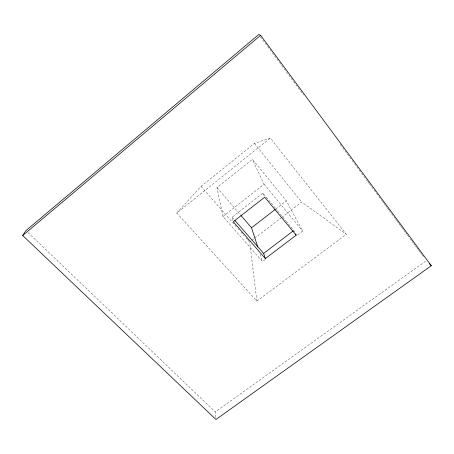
<?xml version="1.0" encoding="UTF-8"?>
<svg xmlns="http://www.w3.org/2000/svg" width="454" height="454" viewBox="0 0 454 454"><rect width="100%" height="100%" fill="white"/><g stroke="black" fill="none" stroke-linecap="round" stroke-linejoin="round"><path stroke-width="0.34" stroke-dasharray="2.27 1.7" d="M176.793 213.039L201.054 186.35L254.439 143.424L270.312 138.095L346.328 234.304L256.913 301.03L176.793 213.039L270.312 138.095M265.267 259.461L262.474 261.578L222.988 216.53L216.984 187.644L252.435 159.32L286.321 200.833L302.653 231.08L297.075 235.314M222.988 216.53L264.08 184.211L252.435 159.32M232.936 220.462L232.125 217.216L262.872 193.12L277.229 210.423M275.833 208.953L286.321 200.833M251.913 240.325L254.149 238.605M254.705 238.174L280.969 217.965M281.525 217.534L301.643 202.053L346.328 234.304M215.769 417.43L215.27 411.96L426.408 260.602M28.006 232.539L215.27 411.96M201.054 186.35L236.245 226.665M238.1 228.788L239.025 229.849M240.881 231.971L244.121 235.683M245.972 237.805L247.827 239.928M248.287 240.455L249.677 242.05L256.913 301.03M232.125 217.216L234.446 219.878M216.984 187.644L240.489 214.924M277.678 210.962L285.753 220.695M286.202 221.234L287.995 223.402M288.443 223.941L293.823 230.428L294.72 232.204M264.08 184.211L302.653 231.08M254.439 143.424L301.643 202.053M260.426 36.797L303.505 94.886M340.25 144.429L367.28 180.874M367.7 181.447L368.966 183.155M369.391 183.722L382.058 200.804M382.484 201.377L383.749 203.086M384.169 203.653L385.44 205.361M385.86 205.934L387.126 207.643M387.551 208.21L388.817 209.918M389.237 210.486L395.15 218.459M395.576 219.032L396.841 220.74M397.261 221.308L398.533 223.016M398.952 223.584L400.218 225.292M400.644 225.865L401.909 227.573M402.335 228.141L403.6 229.849M404.02 230.422L405.291 232.13M405.711 232.698L406.977 234.406M407.403 234.973L409.934 238.39M410.359 238.963L411.625 240.671M412.045 241.239L413.316 242.947M413.736 243.52L415.001 245.228M415.427 245.796L416.693 247.504M417.113 248.071L418.384 249.779M418.804 250.353L420.069 252.061M420.495 252.628L421.76 254.336M422.18 254.904L423.451 256.618M262.872 193.12L264.415 196.622M260.119 254.28L262.474 261.578"/><path stroke-width="0.68" d="M22.7 235.512L25.957 230.581L258.735 34.521L260.624 35.327L431.3 265.732L215.951 419.479L22.7 235.512L260.624 35.327M257.758 246.987L251.544 227.76L275.283 209.379M295.611 233.975L296.207 235.161L265.363 258.576L263.626 253.428L293.267 230.853M429.342 263.678L431.3 265.732M265.363 258.576L233.26 221.762L264.671 197.206L296.207 235.161M234.905 220.411L263.626 253.428M240.949 215.457L251.544 227.76"/></g></svg>
